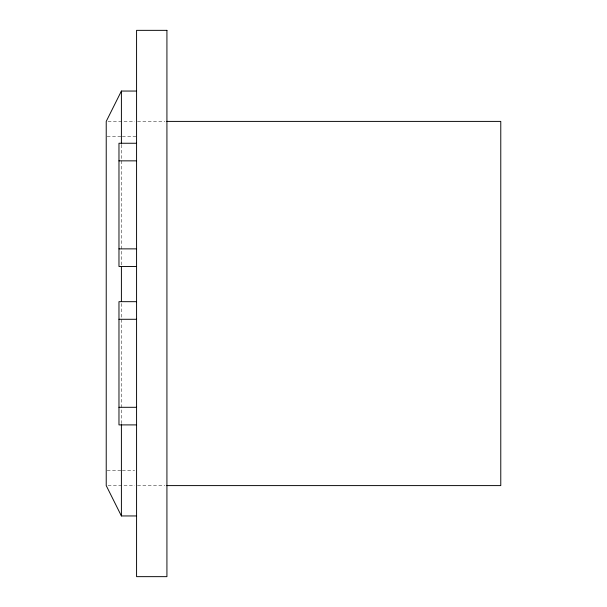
<?xml version="1.0" encoding="UTF-8"?>
<svg xmlns="http://www.w3.org/2000/svg" width="607" height="607" viewBox="0 0 607 607"><rect width="100%" height="100%" fill="white"/><g stroke="black" fill="none" stroke-linecap="round" stroke-linejoin="round"><path stroke-width="0.46" stroke-dasharray="3.04 2.28" d="M108.061 121.4L134.739 121.4M137.523 121.4L164.952 121.4M107.173 136.704L121.4 136.704M122.348 136.704L136.575 136.704M107.173 470.296L121.4 470.296M122.348 470.296L134.678 470.296M108.061 485.6L134.739 485.6M137.523 485.6L164.952 485.6M121.4 144.838L121.4 265.578M121.4 303.5L121.4 423.769"/><path stroke-width="0.91" d="M136.575 91.05L121.4 91.05L106.225 121.4L106.225 485.6L121.4 515.95L136.575 515.95M166.849 121.4L500.775 121.4L500.775 485.6L166.849 485.6M136.575 143.252L118.972 143.252L118.972 266.473L136.575 266.473M118.972 160.855L136.575 160.855M118.972 248.87L136.575 248.87M136.575 301.679L118.972 301.679L118.972 424.9L136.575 424.9M118.972 319.282L136.575 319.282M118.972 407.297L136.575 407.297M121.4 91.05L121.4 143.897M121.4 266.526L121.4 301.603M121.4 424.703L121.4 515.95M166.925 30.35L136.575 30.35L136.575 576.65L166.925 576.65L166.925 30.35"/></g></svg>
